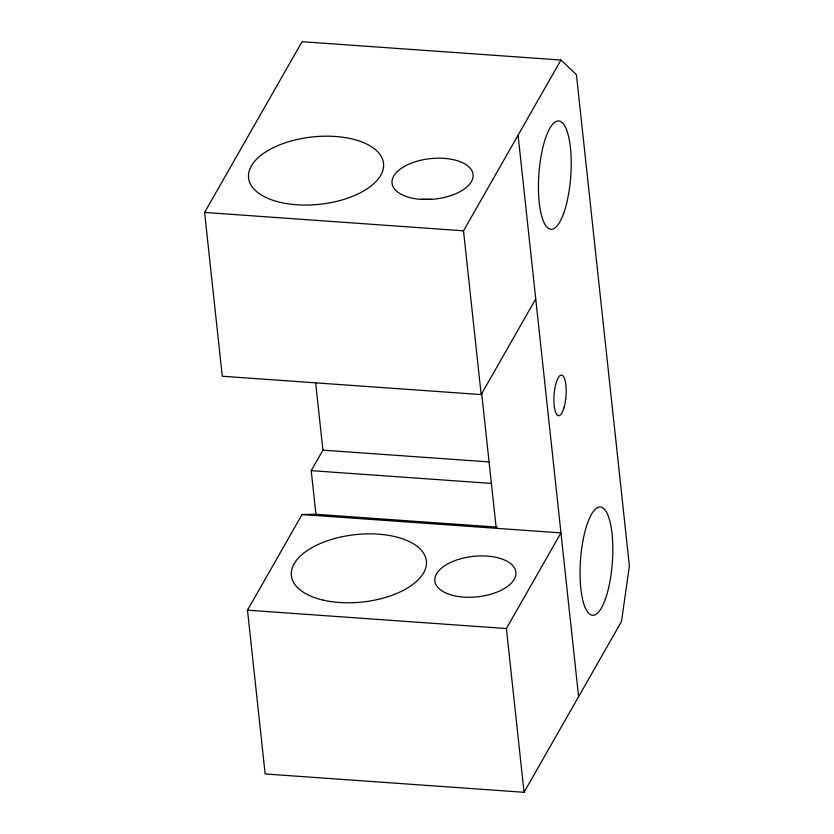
<?xml version="1.0" encoding="UTF-8"?>
<svg xmlns="http://www.w3.org/2000/svg" width="834" height="834" viewBox="0 0 834 834"><rect width="100%" height="100%" fill="white"/><g stroke="black" fill="none" stroke-linecap="round" stroke-linejoin="round"><path stroke-width="1.25" d="M535.73 298.926L481.176 394.576L222.271 376.238L204.611 212.441L302.044 41.7L560.948 60.027L576.419 74.643L629.389 565.932L621.476 621.507L524.054 792.3L265.149 773.962L247.5 610.186L302.054 514.536L315.93 514.307L497.158 527.14M315.93 514.307L311.218 470.647L322.914 450.151L315.679 383.035M481.176 394.576L463.516 230.81L560.948 60.027M524.054 792.3L506.394 628.534L560.959 532.884L302.054 514.536M431.303 199.357L420.857 199.347A40.73 20.329 -6.1 0 1 402.29 167.697A40.73 20.329 -6.1 0 1 469.813 167.79A40.73 20.329 -6.1 0 1 431.303 199.357L420.857 199.347M204.611 212.441L463.516 230.81M322.914 450.151L488.609 461.89M311.218 470.647L491.153 483.397M247.5 610.186L506.394 628.534M518.081 135.171L578.608 696.651M481.593 392.574L496.23 528.297M564.013 407.701A20.37 5.984 -85.9 0 0 562.095 375.248A20.37 5.984 -85.9 0 0 553.995 403.281A20.37 5.984 -85.9 0 0 564.013 407.701M563.721 213.191A54.314 15.971 -85.9 0 0 562.272 122.661A54.314 15.971 -85.9 0 0 538.451 189.36A54.314 15.971 -85.9 0 0 563.721 213.191M605.338 599.219A54.314 15.971 -85.9 0 0 603.889 508.688A54.314 15.971 -85.9 0 0 580.068 575.387A54.314 15.971 -85.9 0 0 605.338 599.219M280.464 202.401A67.888 33.881 -6.1 0 0 383.598 166.195A67.888 33.881 -6.1 0 0 284.05 143.208A67.888 33.881 -6.1 0 0 280.464 202.401M323.3 600.157A67.888 33.881 -6.2 0 0 426.435 563.94A67.888 33.881 -6.2 0 0 326.886 540.953A67.888 33.881 -6.2 0 0 323.3 600.157M454.04 595.695A40.73 20.329 -6.2 0 0 515.923 573.959A40.73 20.329 -6.2 0 0 456.188 560.167A40.73 20.329 -6.2 0 0 454.04 595.695"/></g></svg>
